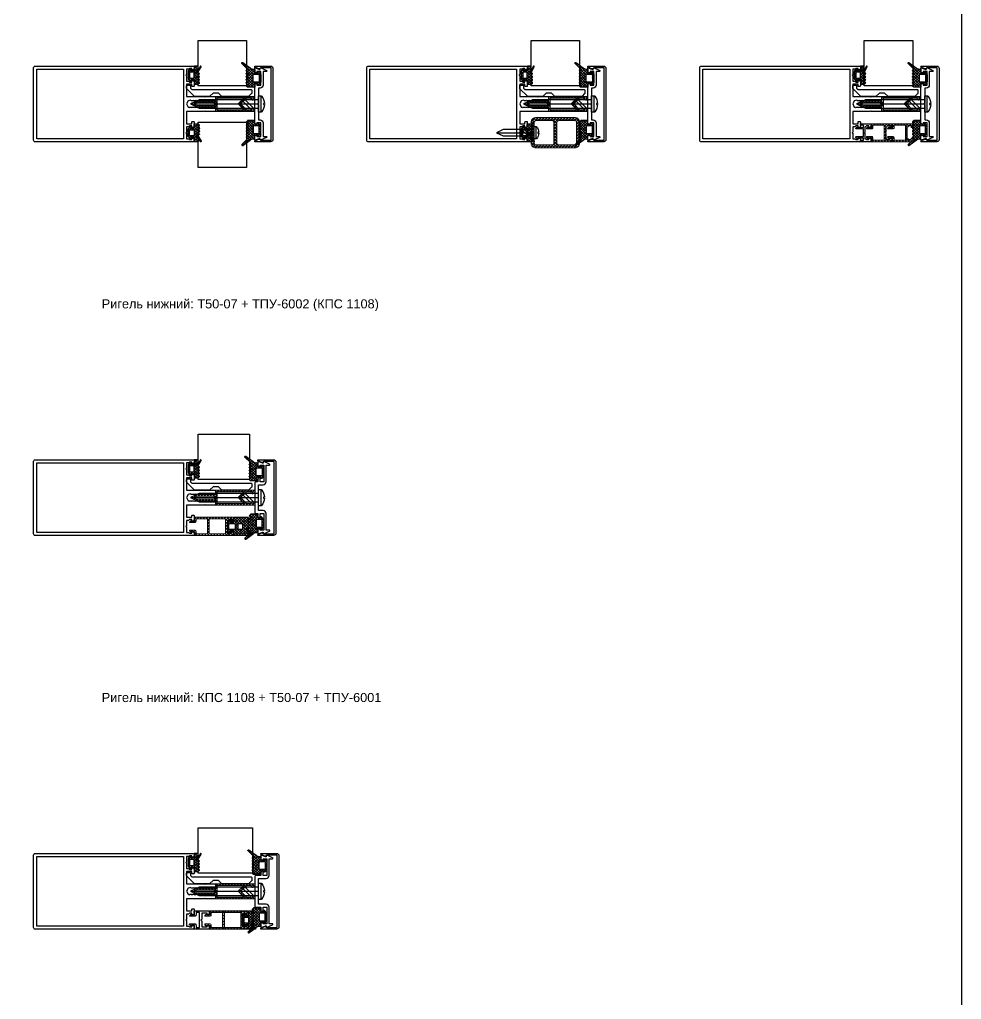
# Model space of a CAD drawing. Header units: millimetres. Extents: x 1744 to 18744, y -2272 to 2782.
# Drawn here: x 13093 to 13715, y -1122 to -475 of the extents above; entities that cross this region are included whole.
import ezdxf

# ---------------------------------------------------------------- set-up
doc = ezdxf.new("R2010")
doc.units = ezdxf.units.MM
doc.layers.add('Steklopaket', color=5, linetype='Continuous')
doc.layers.add('подписи', color=7, linetype='Continuous')
doc.layers.add('Уплотнители', color=1, linetype='Continuous', lineweight=20)
doc.layers.add('Штриховка', color=1, linetype='Continuous', lineweight=5)
doc.styles.get("Standard").update_dxf_attribs({"font": 'arial.ttf'})

# ---------------------------------------------------------------- blocks, each defined once
blk = doc.blocks.new('КП45550')
at = {"color": 217, "true_color": 0x93278f}
blk.add_lwpolyline([(-5, 6.38, -0.198912), (-4.91, 6.59), (-4.5, 7), (-4.91, 7.41, -0.198912), (-5, 7.62), (-5, 19), (-13, 19), (-13, 15.5), (-12, 15.5, -0.414214), (-11.5, 15), (-11.5, 14.5, -0.414214), (-12, 14), (-14.43, 14, -0.116434), (-14.56, 14.03), (-15.33, 14.42, -0.284079), (-15.5, 14.69), (-15.5, 15.2, -0.414214), (-15.2, 15.5), (-14.5, 15.5), (-14.5, 17), (-14.91, 17.41, -0.198912), (-15, 17.62), (-15, 19), (-18.56, 19, -0.284079), (-18.83, 19.17), (-19, 19.5), (-19.17, 19.17, -0.284079), (-19.44, 19), (-23, 19), (-23, 17.62, -0.198912), (-23.09, 17.41), (-23.5, 17), (-23.5, 15.5), (-22.8, 15.5, -0.414214), (-22.5, 15.2), (-22.5, 14.69, -0.284079), (-22.67, 14.42), (-23.44, 14.03, -0.116434), (-23.57, 14), (-24.5, 14, -0.414214), (-25, 14.5), (-25, 119, -0.414214), (-24, 120), (24, 120, -0.414214), (25, 119), (25, 14.5, -0.414214), (24.5, 14), (23.57, 14, -0.116434), (23.44, 14.03), (22.67, 14.42, -0.284079), (22.5, 14.69), (22.5, 15.2, -0.414214), (22.8, 15.5), (23.5, 15.5), (23.5, 17), (23.09, 17.41, -0.198912), (23, 17.62), (23, 19), (19.44, 19, -0.284079), (19.17, 19.17), (19, 19.5), (18.83, 19.17, -0.284079), (18.56, 19), (15, 19), (15, 17.62, -0.198912), (14.91, 17.41), (14.5, 17), (14.5, 15.5), (15.2, 15.5, -0.414214), (15.5, 15.2), (15.5, 14.69, -0.284079), (15.33, 14.42), (14.56, 14.03, -0.116434), (14.43, 14), (12, 14, -0.414214), (11.5, 14.5), (11.5, 15, -0.414214), (12, 15.5), (13, 15.5), (13, 19), (5, 19), (5, 7.62, -0.198912), (4.91, 7.41), (4.5, 7), (4.91, 6.59, -0.198912), (5, 6.38), (5, 0.5, -0.414214), (4.5, 0), (3.12, 0, -0.198912), (2.91, 0.09), (2.09, 0.91, -0.198912), (2, 1.12), (2, 1.46, -0.284079), (2.17, 1.73), (2.5, 1.9), (2.17, 2.07, -0.284079), (2, 2.34), (2, 3.26, -0.284079), (2.17, 3.53), (2.5, 3.7), (2.17, 3.87, -0.284079), (2, 4.14), (2, 5.06, -0.284079), (2.17, 5.33), (2.5, 5.5), (2.17, 5.67, -0.284079), (2, 5.94), (2, 6.86, -0.284079), (2.17, 7.13), (2.5, 7.3), (2.17, 7.47, -0.284079), (2, 7.74), (2, 8.66, -0.284079), (2.17, 8.93), (2.5, 9.1), (2.17, 9.27, -0.284079), (2, 9.54), (2, 10.46, -0.284079), (2.17, 10.73), (2.5, 10.9), (2.17, 11.07, -0.284079), (2, 11.34), (2, 12.26, -0.284079), (2.17, 12.53), (2.5, 12.7), (2.17, 12.87, -0.284079), (2, 13.14), (2, 14.06, -0.284079), (2.17, 14.33), (2.5, 14.5), (2.17, 14.67, -0.284079), (2, 14.94), (2, 15.86, -0.284079), (2.17, 16.13), (2.5, 16.3), (2, 18), (0, 19), (-2, 18), (-2, 17.64, -0.284079), (-2.17, 17.37), (-2.5, 17.2), (-2.17, 17.03, -0.284079), (-2, 16.76), (-2, 15.84, -0.284079), (-2.17, 15.57), (-2.5, 15.4), (-2.17, 15.23, -0.284079), (-2, 14.96), (-2, 14.04, -0.284079), (-2.17, 13.77), (-2.5, 13.6), (-2.17, 13.43, -0.284079), (-2, 13.16), (-2, 12.24, -0.284079), (-2.17, 11.97), (-2.5, 11.8), (-2.17, 11.63, -0.284079), (-2, 11.36), (-2, 10.44, -0.284079), (-2.17, 10.17), (-2.5, 10), (-2.17, 9.83, -0.284079), (-2, 9.56), (-2, 8.64, -0.284079), (-2.17, 8.37), (-2.5, 8.2), (-2.17, 8.03, -0.284079), (-2, 7.76), (-2, 6.84, -0.284079), (-2.17, 6.57), (-2.5, 6.4), (-2.17, 6.23, -0.284079), (-2, 5.96), (-2, 5.04, -0.284079), (-2.17, 4.77), (-2.5, 4.6), (-2.17, 4.43, -0.284079), (-2, 4.16), (-2, 3.24, -0.284079), (-2.17, 2.97), (-2.5, 2.8), (-2.17, 2.63, -0.284079), (-2, 2.36), (-2, 1.12, -0.198912), (-2.09, 0.91), (-2.91, 0.09, -0.198912), (-3.12, 0), (-4.5, 0, -0.414214), (-5, 0.5)], format="xyb", close=True, dxfattribs=at)
blk.add_lwpolyline([(23, 21), (-23, 21), (-23, 118), (23, 118)], close=True, dxfattribs=at)
blk = doc.blocks.new('ТПУ-6001')
at = {"true_color": 0xafd9aa}
h = blk.add_hatch(dxfattribs=at)
h.set_pattern_fill('ANSI37', color=9, scale=10, angle=180, style=0)
h.set_pattern_definition([(225, (-3851.2058, 2316.4733), (0.88388348, -0.88388348), []), (315, (-3851.2058, 2316.4733), (0.88388348, 0.88388348), [])])
edge = h.paths.add_edge_path(flags=16)
edge.add_line((1.75, -1), (-1.75, -1))
edge.add_arc((-1.75, -1.25), 0.25, 90, 180)
edge.add_line((-2, -1.25), (-2, -3.75))
edge.add_arc((-1.75, -3.75), 0.25, 180, 270)
edge.add_line((-1.75, -4), (1.75, -4))
edge.add_arc((1.75, -3.75), 0.25, 270, 360)
edge.add_line((2, -3.75), (2, -1.25))
edge.add_arc((1.75, -1.25), 0.25, 0, 90)
edge = h.paths.add_edge_path()
edge.add_line((2.37, -5.66), (4.04, -6.57))
edge.add_arc((4.16, -6.35), 0.25, 241.51963, 270)
edge.add_line((4.16, -6.6), (5.75, -6.6))
edge.add_arc((5.75, -6.35), 0.25, 270, 360)
edge.add_line((6, -6.35), (6, -4.25))
edge.add_arc((5.75, -4.25), 0.25, 0, 90)
edge.add_line((5.75, -4), (3.25, -4))
edge.add_arc((3.25, -3.75), 0.25, 180, 270, ccw=False)
edge.add_line((3, -3.75), (3, -2.25))
edge.add_arc((3.25, -2.25), 0.25, 90, 180, ccw=False)
edge.add_line((3.25, -2), (3.9, -2))
edge.add_arc((3.9, -1.75), 0.25, 270, 405.06464)
edge.add_line((4.08, -1.57), (2.57, -0.07))
edge.add_arc((2.4, -0.25), 0.25, 45.06464, 90)
edge.add_line((2.4, 0), (-2.4, 0))
edge.add_arc((-2.4, -0.25), 0.25, 90, 134.93536)
edge.add_line((-2.57, -0.07), (-4.08, -1.57))
edge.add_arc((-3.9, -1.75), 0.25, 134.93536, 270)
edge.add_line((-3.9, -2), (-3.25, -2))
edge.add_arc((-3.25, -2.25), 0.25, 0, 90, ccw=False)
edge.add_line((-3, -2.25), (-3, -3.75))
edge.add_arc((-3.25, -3.75), 0.25, -90, 0, ccw=False)
edge.add_line((-3.25, -4), (-5.75, -4))
edge.add_arc((-5.75, -4.25), 0.25, 90, 180)
edge.add_line((-6, -4.25), (-6, -6.5))
edge.add_arc((-5.75, -6.5), 0.25, 180, 225)
edge.add_line((-5.93, -6.67), (-5.18, -7.42))
edge.add_arc((-5, -7.25), 0.25, 225, 315)
edge.add_line((-4.82, -7.42), (-4.18, -6.78))
edge.add_arc((-4, -6.95), 0.25, 45, 135, ccw=False)
edge.add_line((-3.82, -6.78), (-3.18, -7.42))
edge.add_arc((-3, -7.25), 0.25, 225, 315)
edge.add_line((-2.82, -7.42), (-2.18, -6.78))
edge.add_arc((-2, -6.95), 0.25, 45, 135, ccw=False)
edge.add_line((-1.82, -6.78), (-1.18, -7.42))
edge.add_arc((-1, -7.25), 0.25, 225, 315)
edge.add_line((-0.82, -7.42), (-0.18, -6.78))
edge.add_arc((0, -6.95), 0.25, 45, 135, ccw=False)
edge.add_line((0.18, -6.78), (0.82, -7.42))
edge.add_arc((1, -7.25), 0.25, 225, 315)
edge.add_line((1.18, -7.42), (1.87, -6.73))
edge.add_arc((2.04, -6.91), 0.25, 61.51963, 135, ccw=False)
edge.add_line((2.16, -6.69), (5.63, -8.57))
edge.add_arc((5.75, -8.35), 0.25, 241.51963, 421.51963)
edge.add_line((5.87, -8.13), (2.13, -6.1))
edge.add_arc((2.25, -5.88), 0.25, 61.51963, 241.51963, ccw=False)
at = {"color": 9, "true_color": 0xafd9aa}
for points in [[(2.37, -5.66), (4.04, -6.57, 0.124913), (4.16, -6.6), (5.75, -6.6, 0.414214), (6, -6.35), (6, -4.25, 0.414214), (5.75, -4), (3.25, -4, -0.414214), (3, -3.75), (3, -2.25, -0.414214), (3.25, -2), (3.9, -2, 0.668587), (4.08, -1.57), (2.57, -0.07, 0.198619), (2.4, 0), (-2.4, 0, 0.198619), (-2.57, -0.07), (-4.08, -1.57, 0.668587), (-3.9, -2), (-3.25, -2, -0.414214), (-3, -2.25), (-3, -3.75, -0.414214), (-3.25, -4), (-5.75, -4, 0.414214), (-6, -4.25), (-6, -6.5, 0.198912), (-5.93, -6.67), (-5.18, -7.42, 0.414214), (-4.82, -7.42), (-4.18, -6.78, -0.414214), (-3.82, -6.78), (-3.18, -7.42, 0.414214), (-2.82, -7.42), (-2.18, -6.78, -0.414214), (-1.82, -6.78), (-1.18, -7.42, 0.414214), (-0.82, -7.42), (-0.18, -6.78, -0.414214), (0.18, -6.78), (0.82, -7.42, 0.414214), (1.18, -7.42), (1.87, -6.73, -0.332076), (2.16, -6.69), (5.63, -8.57, 1), (5.87, -8.13), (2.13, -6.1, -1)], [(1.75, -1), (-1.75, -1, 0.414214), (-2, -1.25), (-2, -3.75, 0.414214), (-1.75, -4), (1.75, -4, 0.414214), (2, -3.75), (2, -1.25, 0.414214)]]:
    blk.add_lwpolyline(points, format="xyb", close=True, dxfattribs=at)
blk = doc.blocks.new('КП45313-2')
blk.add_lwpolyline([(-12.43, -2.6, -0.116434), (-12.56, -2.57), (-13.33, -2.18, -0.284079), (-13.5, -1.92), (-13.5, -1.4, -0.414214), (-13.2, -1.1), (-12.5, -1.1), (-12.5, 1.4), (-21.5, 1.4), (-21.5, -1.1), (-20.8, -1.1, -0.414214), (-20.5, -1.4), (-20.5, -1.92, -0.284079), (-20.67, -2.18), (-21.44, -2.57, -0.116434), (-21.57, -2.6), (-23.7, -2.6, -0.548619), (-23.97, -2.17), (-22.73, 0.5, 0.414214), (-22.87, 0.89), (-23.63, 1.25, -0.414214), (-23.77, 1.64), (-22.1, 5.23, -0.291473), (-21.83, 5.4), (-21.8, 5.4, -0.414214), (-21.5, 5.1), (-21.5, 2.9), (-12.5, 2.9, -0.414214), (-10.5, 0.9), (-10.5, -0.1), (-0.44, -0.1, -0.284079), (-0.17, -0.27), (0, -0.6), (0.17, -0.27, -0.284079), (0.44, -0.1), (10.5, -0.1), (10.5, 0.9, -0.414214), (12.5, 2.9), (21.5, 2.9), (21.5, 5.1, -0.414214), (21.8, 5.4), (21.83, 5.4, -0.291473), (22.1, 5.23), (23.77, 1.64, -0.414214), (23.63, 1.25), (22.87, 0.89, 0.414214), (22.73, 0.5), (23.97, -2.17, -0.548619), (23.7, -2.6), (21.57, -2.6, -0.116434), (21.44, -2.57), (20.67, -2.18, -0.284079), (20.5, -1.92), (20.5, -1.4, -0.414214), (20.8, -1.1), (21.5, -1.1), (21.5, 1.4), (12.5, 1.4), (12.5, -1.1), (13.2, -1.1, -0.414214), (13.5, -1.4), (13.5, -1.92, -0.284079), (13.33, -2.18), (12.56, -2.57, -0.116434), (12.43, -2.6)], format="xyb", close=True)
blk = doc.blocks.new('ТПУ-007ММ')
at = {"true_color": 0xafd9aa}
h = blk.add_hatch(dxfattribs=at)
h.set_pattern_fill('ANSI37', color=9, scale=10, angle=180, style=0)
h.set_pattern_definition([(225, (-3851.0623, 2334.4012), (0.88388348, -0.88388348), []), (315, (-3851.0623, 2334.4012), (0.88388348, 0.88388348), [])])
edge = h.paths.add_edge_path(flags=16)
edge.add_line((2.1, -1), (-2.1, -1))
edge.add_arc((-2.1, -1.5), 0.5, 90, 180)
edge.add_line((-2.6, -1.5), (-2.6, -4.5))
edge.add_arc((-2.1, -4.5), 0.5, 180, 270)
edge.add_line((-2.1, -5), (2.1, -5))
edge.add_arc((2.1, -4.5), 0.5, 270, 360)
edge.add_line((2.6, -4.5), (2.6, -1.5))
edge.add_arc((2.1, -1.5), 0.5, 0, 90)
edge = h.paths.add_edge_path()
edge.add_arc((-3.85, -2.25), 0.25, 0, 90, ccw=False)
edge.add_line((-3.6, -2.25), (-3.6, -3.75))
edge.add_arc((-3.85, -3.75), 0.25, -90, 0, ccw=False)
edge.add_line((-3.85, -4), (-5.75, -4))
edge.add_arc((-5.75, -4.25), 0.25, 90, 180)
edge.add_line((-6, -4.25), (-6, -8.62))
edge.add_arc((-5.8, -8.62), 0.2, 180, 225)
edge.add_line((-5.94, -8.76), (-5.18, -9.53))
edge.add_arc((-5, -9.35), 0.25, 225, 315)
edge.add_line((-4.82, -9.53), (-4.18, -8.88))
edge.add_arc((-4, -9.06), 0.25, 45, 135, ccw=False)
edge.add_line((-3.82, -8.88), (-3.18, -9.53))
edge.add_arc((-3, -9.35), 0.25, 225, 315)
edge.add_line((-2.82, -9.53), (-2.18, -8.88))
edge.add_arc((-2, -9.06), 0.25, 45, 135, ccw=False)
edge.add_line((-1.82, -8.88), (-1.18, -9.53))
edge.add_arc((-1, -9.35), 0.25, 225, 315)
edge.add_line((-0.82, -9.53), (-0.18, -8.88))
edge.add_arc((0, -9.06), 0.25, 45, 135, ccw=False)
edge.add_line((0.18, -8.88), (0.82, -9.53))
edge.add_arc((1, -9.35), 0.25, 225, 315)
edge.add_line((1.18, -9.53), (1.82, -8.88))
edge.add_arc((2, -9.06), 0.25, 45, 135, ccw=False)
edge.add_line((2.18, -8.88), (2.82, -9.53))
edge.add_arc((3, -9.35), 0.25, 225, 315)
edge.add_line((3.18, -9.53), (3.82, -8.88))
edge.add_arc((4, -9.06), 0.25, 45, 135, ccw=False)
edge.add_line((4.18, -8.88), (4.82, -9.53))
edge.add_arc((5, -9.35), 0.25, 225, 315)
edge.add_line((5.18, -9.53), (5.82, -8.88))
edge.add_arc((6, -9.06), 0.25, 45, 135, ccw=False)
edge.add_line((6.18, -8.88), (9.82, -12.42))
edge.add_arc((10, -12.25), 0.25, 225, 315)
edge.add_line((10.18, -12.42), (10.39, -12.21))
edge.add_arc((10.21, -12.04), 0.25, 315, 380.22486)
edge.add_line((10.44, -11.95), (6.8, -7.06))
edge.add_arc((10, -4.67), 4, 180, 216.76049, ccw=False)
edge.add_line((6, -4.67), (6, -4.3))
edge.add_arc((5.7, -4.3), 0.3, 360, 450)
edge.add_line((5.7, -4), (3.85, -4))
edge.add_arc((3.85, -3.75), 0.25, 180, 270, ccw=False)
edge.add_line((3.6, -3.75), (3.6, -2.25))
edge.add_arc((3.85, -2.25), 0.25, 90, 180, ccw=False)
edge.add_line((3.85, -2), (4.1, -2))
edge.add_arc((4.1, -1.75), 0.25, 270, 405.06464)
edge.add_line((4.28, -1.57), (2.57, -0.07))
edge.add_arc((2.4, -0.25), 0.25, 45.06464, 90)
edge.add_line((2.4, 0), (-2.4, 0))
edge.add_arc((-2.4, -0.25), 0.25, 90, 134.93536)
edge.add_line((-2.57, -0.07), (-4.28, -1.57))
edge.add_arc((-4.1, -1.75), 0.25, 134.93536, 270)
edge.add_line((-4.1, -2), (-3.85, -2))
at = {"color": 9, "true_color": 0xafd9aa}
for points in [[(-3.85, -2, -0.414214), (-3.6, -2.25), (-3.6, -3.75, -0.414214), (-3.85, -4), (-5.75, -4, 0.414214), (-6, -4.25), (-6, -8.62, 0.198912), (-5.94, -8.76), (-5.18, -9.53, 0.414214), (-4.82, -9.53), (-4.18, -8.88, -0.414214), (-3.82, -8.88), (-3.18, -9.53, 0.414214), (-2.82, -9.53), (-2.18, -8.88, -0.414214), (-1.82, -8.88), (-1.18, -9.53, 0.414214), (-0.82, -9.53), (-0.18, -8.88, -0.414214), (0.18, -8.88), (0.82, -9.53, 0.414214), (1.18, -9.53), (1.82, -8.88, -0.414214), (2.18, -8.88), (2.82, -9.53, 0.414214), (3.18, -9.53), (3.82, -8.88, -0.414214), (4.18, -8.88), (4.82, -9.53, 0.414214), (5.18, -9.53), (5.82, -8.88, -0.414214), (6.18, -8.88), (9.82, -12.42, 0.414214), (10.18, -12.42), (10.39, -12.21, 0.292538), (10.44, -11.95), (6.8, -7.06, -0.161788), (6, -4.67), (6, -4.3, 0.414214), (5.7, -4), (3.85, -4, -0.414214), (3.6, -3.75), (3.6, -2.25, -0.414214), (3.85, -2), (4.1, -2, 0.668587), (4.28, -1.57), (2.57, -0.07, 0.198619), (2.4, 0), (-2.4, 0, 0.198619), (-2.57, -0.07), (-4.28, -1.57, 0.668587), (-4.1, -2)], [(2.1, -1), (-2.1, -1, 0.414214), (-2.6, -1.5), (-2.6, -4.5, 0.414214), (-2.1, -5), (2.1, -5, 0.414214), (2.6, -4.5), (2.6, -1.5, 0.414214)]]:
    blk.add_lwpolyline(points, format="xyb", close=True, dxfattribs=at)
blk = doc.blocks.new('КП45309')
at = {"color": 0}
blk.add_lwpolyline([(-23.5, 2.52), (23.5, 2.52, -0.414214), (25, 1.02), (25, -9.08, -0.802585), (24.24, -9.24), (23.17, -6.95, -0.401559), (23.48, -6.03, 0.279739), (23.8, -5.5), (23.8, 1.32), (-23.8, 1.32), (-23.8, -5.5, 0.279739), (-23.48, -6.03, -0.401559), (-23.17, -6.95), (-24.24, -9.24, -0.802585), (-25, -9.08), (-25, 1.02, -0.414214)], format="xyb", close=True, dxfattribs=at)
blk = doc.blocks.new('ВС 5.5х45 А2 DIN7981')
for p, q in [((0, 38), (0, -7)), ((-5.4, -8.69), (5.4, -8.69))]:
    blk.add_line(p, q)
for points in [[(2.75, -7), (2.75, 32.1), (0, 38), (-2.75, 32.1), (-2.75, -7)], [(-2.75, -3.67), (2.75, 1.83), (2.75, 4.12), (-2.75, -1.38)]]:
    blk.add_lwpolyline(points, close=True)
blk.add_lwpolyline([(-0.39, -10.94, -0.161849), (-5.22, -9.08, -0.223888), (-5.4, -8.69), (-5.4, -7), (5.4, -7), (5.4, -8.69, -0.223888), (5.22, -9.08, -0.161849), (0.39, -10.94), (0.39, -10.24), (-0.39, -10.24)], format="xyb", close=True)
blk = doc.blocks.new('Т50-02')
at = {"layer": 'Штриховка', "lineweight": 5}
h = blk.add_hatch(dxfattribs=at)
h.set_pattern_fill('ANSI37', color=256, scale=11.2, angle=90, style=0)
h.set_pattern_definition([(135, (-7168.1142, 4009.3535), (-0.9899495, -0.9899495), []), (225, (-7168.1142, 4009.3535), (0.9899495, -0.9899495), [])])
h.paths.add_polyline_path([(-13.2, -0.7), (-12.5, 0), (-13.2, 0.7), (-13.2, 3.8), (-30.8, 3.8), (-27, 0), (-30.8, -3.8), (-13.2, -3.8)], flags=16)
edge = h.paths.add_edge_path()
edge.add_line((-12, -4.7), (-12, -2.25))
edge.add_arc((-11.75, -2.25), 0.25, 90, 180, ccw=False)
edge.add_line((-11.75, -2), (-5.2, -2))
edge.add_arc((-5, -1.85), 0.25, 216.8699, 323.1301)
edge.add_line((-4.8, -2), (0, -2))
edge.add_arc((0, 0), 2, 270, 450)
edge.add_line((0, 2), (-4.8, 2))
edge.add_arc((-5, 1.85), 0.25, 36.8699, 143.1301)
edge.add_line((-5.2, 2), (-11.75, 2))
edge.add_arc((-11.75, 2.25), 0.25, 180, 270, ccw=False)
edge.add_line((-12, 2.25), (-12, 4.7))
edge.add_arc((-12.3, 4.7), 0.3, 0, 90)
edge.add_line((-12.3, 5), (-37.7, 5))
edge.add_arc((-37.7, 4.7), 0.3, 90, 180)
edge.add_line((-38, 4.7), (-38, 3.75))
edge.add_arc((-36.75, 3.75), 1.25, 180, 350.7182)
edge.add_arc((-35.22, 3.5), 0.3, 90, 170.7182, ccw=False)
edge.add_line((-35.22, 3.8), (-32.5, 3.8))
edge.add_line((-32.5, 3.8), (-28.7, 0))
edge.add_line((-28.7, 0), (-32.5, -3.8))
edge.add_line((-32.5, -3.8), (-35.22, -3.8))
edge.add_arc((-35.22, -3.5), 0.3, 189.2818, 270, ccw=False)
edge.add_arc((-36.75, -3.75), 1.25, 9.2818, 180)
edge.add_line((-38, -3.75), (-38, -4.7))
edge.add_arc((-37.7, -4.7), 0.3, 180, 270)
edge.add_line((-37.7, -5), (-12.3, -5))
edge.add_arc((-12.3, -4.7), 0.3, 270, 360)
edge = h.paths.add_edge_path(flags=16)
edge.add_line((-11, 0), (-12, -1))
edge.add_line((-12, -1), (0, -1))
edge.add_arc((0, 0), 1, 270, 450)
edge.add_line((0, 1), (-12, 1))
edge.add_line((-12, 1), (-11, 0))
at = {"layer": 'Уплотнители'}
for points in [[(-12, -4.7), (-12, -2.25, -0.414214), (-11.75, -2), (-5.2, -2, 0.5), (-4.8, -2), (0, -2, 1), (0, 2), (-4.8, 2, 0.5), (-5.2, 2), (-11.75, 2, -0.414214), (-12, 2.25), (-12, 4.7, 0.414214), (-12.3, 5), (-37.7, 5, 0.414214), (-38, 4.7), (-38, 3.75, 0.922113), (-35.52, 3.55, -0.367523), (-35.22, 3.8), (-32.5, 3.8), (-28.7, 0), (-32.5, -3.8), (-35.22, -3.8, -0.367523), (-35.52, -3.55, 0.922113), (-38, -3.75), (-38, -4.7, 0.414214), (-37.7, -5), (-12.3, -5, 0.414214)], [(-11, 0), (-12, -1), (0, -1, 1), (0, 1), (-12, 1), (-11, 0)]]:
    blk.add_lwpolyline(points, format="xyb", close=True, dxfattribs=at)
blk.add_lwpolyline([(-13.2, -0.7), (-12.5, 0), (-13.2, 0.7), (-13.2, 3.8), (-30.8, 3.8), (-27, 0), (-30.8, -3.8), (-13.2, -3.8)], close=True, dxfattribs=at)
blk = doc.blocks.new('КП45391')
blk.add_lwpolyline([(-13.83, -7.5), (-4.13, -7.5, 0.198912), (-3.78, -7.35), (1.1, -2.47, 0.198912), (1.25, -2.12), (1.25, -0.5, 0.414214), (0.75, 0), (-0.75, 0, 0.414214), (-1.25, -0.5), (-1.25, -2), (-2.25, -3), (-41.25, -3, 0.414214), (-41.75, -3.5), (-41.75, -5.29, 0.198912), (-41.6, -5.65), (-39.9, -7.35, 0.198912), (-39.54, -7.5), (-22.16, -7.5, 0.198912), (-21.81, -7.35), (-19.75, -5.29), (-16.25, -5.29), (-14.19, -7.35, 0.198912)], format="xyb", close=True)
blk = doc.blocks.new('speyser32')
for points in [[(20, 29), (20, 3, -0.414214), (17, 0), (3, 0, -0.414214), (0, 3), (0, 29, -0.414214), (3, 32), (17, 32, -0.414214)], [(17, 30), (3, 30, 0.414214), (2, 29), (2, 18, 0.414214), (3, 17), (17, 17, 0.414214), (18, 18), (18, 29, 0.414214)], [(18, 14), (18, 3, -0.414214), (17, 2), (3, 2, -0.414214), (2, 3), (2, 14, -0.414214), (3, 15), (17, 15, -0.414214)]]:
    blk.add_lwpolyline(points, format="xyb", close=True)
blk = doc.blocks.new('Спейсер 32')
at = {"layer": 'Штриховка', "lineweight": 5}
h = blk.add_hatch(dxfattribs=at)
h.set_pattern_fill('ANSI37', color=256, scale=11.2, angle=90, style=0)
h.set_pattern_definition([(135, (-7577.3057, 3664.8835), (-0.9899495, -0.9899495), []), (225, (-7577.3057, 3664.8835), (0.9899495, -0.9899495), [])])
edge = h.paths.add_edge_path()
edge.add_line((3, 10), (29, 10))
edge.add_arc((29, 7), 3, 0, 90, ccw=False)
edge.add_line((32, 7), (32, -7))
edge.add_arc((29, -7), 3, -90, 0, ccw=False)
edge.add_line((29, -10), (3, -10))
edge.add_arc((3, -7), 3, 180, 270, ccw=False)
edge.add_line((0, -7), (0, 7))
edge.add_arc((3, 7), 3, 90, 180, ccw=False)
edge = h.paths.add_edge_path(flags=16)
edge.add_line((2, 7), (2, -7))
edge.add_arc((3, -7), 1, 180, 270)
edge.add_line((3, -8), (14, -8))
edge.add_arc((14, -7), 1, 270, 360)
edge.add_line((15, -7), (15, 7))
edge.add_arc((14, 7), 1, 360, 450)
edge.add_line((14, 8), (3, 8))
edge.add_arc((3, 7), 1, 90, 180)
edge = h.paths.add_edge_path(flags=16)
edge.add_line((18, 8), (29, 8))
edge.add_arc((29, 7), 1, 0, 90, ccw=False)
edge.add_line((30, 7), (30, -7))
edge.add_arc((29, -7), 1, -90, 0, ccw=False)
edge.add_line((29, -8), (18, -8))
edge.add_arc((18, -7), 1, 180, 270, ccw=False)
edge.add_line((17, -7), (17, 7))
edge.add_arc((18, 7), 1, 90, 180, ccw=False)
at = {"layer": 'Уплотнители', "rotation": 90}
blk.add_blockref('speyser32', (32, -10), dxfattribs=at)
blk = doc.blocks.new('КПС 758')
blk.add_lwpolyline([(-23.77, 2.33, 0.414214), (-23.63, 1.93), (-22.87, 1.58, -0.414214), (-22.73, 1.18), (-23.97, -1.49, 0.548619), (-23.7, -1.92), (-21.57, -1.92, 0.116434), (-21.44, -1.89), (-20.67, -1.5, 0.284079), (-20.5, -1.23), (-20.5, -0.72, 0.414214), (-20.8, -0.42), (-21.5, -0.42), (-21.5, 2.08), (-10.5, 2.08), (-10.5, -0.42), (-13.2, -0.42, 0.414214), (-13.5, -0.72), (-13.5, -1.23, 0.284079), (-13.33, -1.5), (-12.56, -1.89, 0.116434), (-12.43, -1.92), (-10.5, -1.92), (-10.5, -2.92, 0.414214), (-9.5, -3.92), (9.5, -3.92, 0.414214), (10.5, -2.92), (10.5, -1.92), (12.43, -1.92, 0.116434), (12.56, -1.89), (13.33, -1.5, 0.284079), (13.5, -1.23), (13.5, -0.72, 0.414214), (13.2, -0.42), (10.5, -0.42), (10.5, 2.08), (21.5, 2.08), (21.5, -0.42), (20.8, -0.42, 0.414214), (20.5, -0.72), (20.5, -1.23, 0.284079), (20.67, -1.5), (21.44, -1.89, 0.116434), (21.57, -1.92), (23.7, -1.92, 0.548619), (23.97, -1.49), (22.73, 1.18, -0.414214), (22.87, 1.58), (23.63, 1.93, 0.414214), (23.77, 2.33), (22.1, 5.91, 0.291473), (21.83, 6.08), (21.8, 6.08, 0.414214), (21.5, 5.78), (21.5, 3.58), (10.5, 3.58, 0.414214), (8.5, 1.58), (8.5, -1.42), (0.62, -1.42, 0.198912), (0.41, -1.51), (0, -1.92), (-0.41, -1.51, 0.198912), (-0.62, -1.42), (-8.5, -1.42), (-8.5, 1.58, 0.414214), (-10.5, 3.58), (-21.5, 3.58), (-21.5, 5.78, 0.414214), (-21.8, 6.08), (-21.83, 6.08, 0.291473), (-22.1, 5.91)], format="xyb", close=True)
blk = doc.blocks.new('Т50-07')
at = {"layer": 'Штриховка', "lineweight": 5}
h = blk.add_hatch(dxfattribs=at)
h.set_pattern_fill('ANSI37', color=256, scale=11.2, angle=90, style=0)
h.set_pattern_definition([(135, (-11406.9071, 3792.9893), (-0.9899495, -0.9899495), []), (225, (-11406.9071, 3792.9893), (0.9899495, -0.9899495), [])])
h.paths.add_polyline_path([(1.2, 5), (1.2, -5), (12, -5), (12, 5)], flags=16)
edge = h.paths.add_edge_path()
edge.add_line((0, 5), (-7.5, 5))
edge.add_line((-7.5, 5), (-7.5, 3.5))
edge.add_arc((-8.5, 3.5), 1, -90, 0, ccw=False)
edge.add_line((-8.5, 2.5), (-11.48, 2.5))
edge.add_arc((-11.48, 2.82), 0.317, 135, 270, ccw=False)
edge.add_line((-11.71, 3.04), (-11.04, 3.71))
edge.add_arc((-10.82, 3.5), 0.3, 45, 135, ccw=False)
edge.add_line((-10.61, 3.71), (-10.4, 3.5))
edge.add_line((-10.4, 3.5), (-8.5, 3.5))
edge.add_line((-8.5, 3.5), (-8.5, 4.8))
edge.add_arc((-8.5, 5.1), 0.3, 180, 270, ccw=False)
edge.add_line((-8.8, 5.1), (-8.8, 5.7))
edge.add_arc((-8.5, 5.7), 0.3, 90, 180, ccw=False)
edge.add_line((-8.5, 6), (16.7, 6))
edge.add_arc((16.7, 5.5), 0.5, 0, 90, ccw=False)
edge.add_line((17.2, 5.5), (17.2, 4.57))
edge.add_arc((16.9, 4.57), 0.3, -26.56505, 0, ccw=False)
edge.add_line((17.17, 4.44), (16.78, 3.67))
edge.add_arc((16.51, 3.8), 0.3, 270, 333.43495, ccw=False)
edge.add_line((16.51, 3.5), (16, 3.5))
edge.add_arc((16, 3.8), 0.3, 180, 270, ccw=False)
edge.add_line((15.7, 3.8), (15.7, 4.5))
edge.add_line((15.7, 4.5), (14.2, 4.5))
edge.add_line((14.2, 4.5), (13.79, 4.09))
edge.add_arc((13.58, 4.3), 0.3, 270, 315, ccw=False)
edge.add_line((13.58, 4), (13.2, 4))
edge.add_line((13.2, 4), (13.2, 0.62))
edge.add_arc((12.9, 0.62), 0.3, -45, 0, ccw=False)
edge.add_line((13.11, 0.41), (12.7, 0))
edge.add_line((12.7, 0), (13.11, -0.41))
edge.add_arc((12.9, -0.62), 0.3, 0, 45, ccw=False)
edge.add_line((13.2, -0.62), (13.2, -4))
edge.add_line((13.2, -4), (13.58, -4))
edge.add_arc((13.58, -4.3), 0.3, 45, 90, ccw=False)
edge.add_line((13.79, -4.09), (14.2, -4.5))
edge.add_line((14.2, -4.5), (15.7, -4.5))
edge.add_line((15.7, -4.5), (15.7, -3.8))
edge.add_arc((16, -3.8), 0.3, 90, 180, ccw=False)
edge.add_line((16, -3.5), (16.51, -3.5))
edge.add_arc((16.51, -3.8), 0.3, 26.56505, 90, ccw=False)
edge.add_line((16.78, -3.67), (17.17, -4.44))
edge.add_arc((16.9, -4.57), 0.3, 0, 26.56505, ccw=False)
edge.add_line((17.2, -4.57), (17.2, -5.5))
edge.add_arc((16.7, -5.5), 0.5, -90, 0, ccw=False)
edge.add_line((16.7, -6), (-8.5, -6))
edge.add_arc((-8.5, -5.7), 0.3, 180, 270, ccw=False)
edge.add_line((-8.8, -5.7), (-8.8, -5.1))
edge.add_arc((-8.5, -5.1), 0.3, 90, 180, ccw=False)
edge.add_line((-8.5, -4.8), (-8.5, -3.5))
edge.add_line((-8.5, -3.5), (-10.4, -3.5))
edge.add_line((-10.4, -3.5), (-10.61, -3.71))
edge.add_arc((-10.82, -3.5), 0.3, 225, 315, ccw=False)
edge.add_line((-11.04, -3.71), (-11.71, -3.04))
edge.add_arc((-11.48, -2.82), 0.317, 90, 225, ccw=False)
edge.add_line((-11.48, -2.5), (-8.5, -2.5))
edge.add_arc((-8.5, -3.5), 1, 0, 90, ccw=False)
edge.add_line((-7.5, -3.5), (-7.5, -5))
edge.add_line((-7.5, -5), (0, -5))
edge.add_line((0, -5), (0, 5))
at = {"layer": 'Уплотнители'}
blk.add_lwpolyline([(0, 5), (-7.5, 5), (-7.5, 3.5, -0.414214), (-8.5, 2.5), (-11.48, 2.5, -0.668179), (-11.71, 3.04), (-11.04, 3.71, -0.414214), (-10.61, 3.71), (-10.4, 3.5), (-8.5, 3.5), (-8.5, 4.8, -0.414214), (-8.8, 5.1), (-8.8, 5.7, -0.414214), (-8.5, 6), (16.7, 6, -0.414214), (17.2, 5.5), (17.2, 4.57, -0.116434), (17.17, 4.44), (16.78, 3.67, -0.284079), (16.51, 3.5), (16, 3.5, -0.414214), (15.7, 3.8), (15.7, 4.5), (14.2, 4.5), (13.79, 4.09, -0.198912), (13.58, 4), (13.2, 4), (13.2, 0.62, -0.198912), (13.11, 0.41), (12.7, 0), (13.11, -0.41, -0.198912), (13.2, -0.62), (13.2, -4), (13.58, -4, -0.198912), (13.79, -4.09), (14.2, -4.5), (15.7, -4.5), (15.7, -3.8, -0.414214), (16, -3.5), (16.51, -3.5, -0.284079), (16.78, -3.67), (17.17, -4.44, -0.116434), (17.2, -4.57), (17.2, -5.5, -0.414214), (16.7, -6), (-8.5, -6, -0.414214), (-8.8, -5.7), (-8.8, -5.1, -0.414214), (-8.5, -4.8), (-8.5, -3.5), (-10.4, -3.5), (-10.61, -3.71, -0.414214), (-11.04, -3.71), (-11.71, -3.04, -0.668179), (-11.48, -2.5), (-8.5, -2.5, -0.414214), (-7.5, -3.5), (-7.5, -5), (0, -5)], format="xyb", close=True, dxfattribs=at)
blk.add_lwpolyline([(1.2, 5), (1.2, -5), (12, -5), (12, 5)], close=True, dxfattribs=at)
blk = doc.blocks.new('ТПУ-6002')
at = {"true_color": 0xafd9aa}
h = blk.add_hatch(dxfattribs=at)
h.set_pattern_fill('ANSI37', color=9, scale=10, angle=180, style=0)
h.set_pattern_definition([(225, (359.6389, 110.4286), (0.8838835, -0.8838835), []), (315, (359.6389, 110.4286), (0.8838835, 0.8838835), [])])
edge = h.paths.add_edge_path(flags=16)
edge.add_line((1.75, -1), (-1.75, -1))
edge.add_arc((-1.75, -1.25), 0.25, 90, 180)
edge.add_line((-2, -1.25), (-2, -4.75))
edge.add_arc((-1.75, -4.75), 0.25, 180, 270)
edge.add_line((-1.75, -5), (1.75, -5))
edge.add_arc((1.75, -4.75), 0.25, 270, 360)
edge.add_line((2, -4.75), (2, -1.25))
edge.add_arc((1.75, -1.25), 0.25, 0, 90)
edge = h.paths.add_edge_path()
edge.add_line((2.37, -12.66), (4.04, -13.57))
edge.add_arc((4.16, -13.35), 0.25, 241.51963, 270)
edge.add_line((4.16, -13.6), (5.75, -13.6))
edge.add_arc((5.75, -13.35), 0.25, 270, 360)
edge.add_line((6, -13.35), (6, -4.25))
edge.add_arc((5.75, -4.25), 0.25, 0, 90)
edge.add_line((5.75, -4), (3.25, -4))
edge.add_arc((3.25, -3.75), 0.25, 180, 270, ccw=False)
edge.add_line((3, -3.75), (3, -2.25))
edge.add_arc((3.25, -2.25), 0.25, 90, 180, ccw=False)
edge.add_line((3.25, -2), (3.9, -2))
edge.add_arc((3.9, -1.75), 0.25, 270, 405.06464)
edge.add_line((4.08, -1.57), (2.57, -0.07))
edge.add_arc((2.4, -0.25), 0.25, 45.06464, 90)
edge.add_line((2.4, 0), (-2.4, 0))
edge.add_arc((-2.4, -0.25), 0.25, 90, 134.93536)
edge.add_line((-2.57, -0.07), (-4.08, -1.57))
edge.add_arc((-3.9, -1.75), 0.25, 134.93536, 270)
edge.add_line((-3.9, -2), (-3.25, -2))
edge.add_arc((-3.25, -2.25), 0.25, 0, 90, ccw=False)
edge.add_line((-3, -2.25), (-3, -3.75))
edge.add_arc((-3.25, -3.75), 0.25, -90, 0, ccw=False)
edge.add_line((-3.25, -4), (-5.75, -4))
edge.add_arc((-5.75, -4.25), 0.25, 90, 180)
edge.add_line((-6, -4.25), (-6, -13.5))
edge.add_arc((-5.75, -13.5), 0.25, 180, 225)
edge.add_line((-5.93, -13.67), (-5.18, -14.42))
edge.add_arc((-5, -14.25), 0.25, 225, 315)
edge.add_line((-4.82, -14.42), (-4.18, -13.78))
edge.add_arc((-4, -13.95), 0.25, 45, 135, ccw=False)
edge.add_line((-3.82, -13.78), (-3.18, -14.42))
edge.add_arc((-3, -14.25), 0.25, 225, 315)
edge.add_line((-2.82, -14.42), (-2.18, -13.78))
edge.add_arc((-2, -13.95), 0.25, 45, 135, ccw=False)
edge.add_line((-1.82, -13.78), (-1.18, -14.42))
edge.add_arc((-1, -14.25), 0.25, 225, 315)
edge.add_line((-0.82, -14.42), (-0.18, -13.78))
edge.add_arc((0, -13.95), 0.25, 45, 135, ccw=False)
edge.add_line((0.18, -13.78), (0.82, -14.42))
edge.add_arc((1, -14.25), 0.25, 225, 315)
edge.add_line((1.18, -14.42), (1.87, -13.73))
edge.add_arc((2.04, -13.91), 0.25, 61.51963, 135, ccw=False)
edge.add_line((2.16, -13.69), (5.63, -15.57))
edge.add_arc((5.75, -15.35), 0.25, 241.51963, 421.51963)
edge.add_line((5.87, -15.13), (2.13, -13.1))
edge.add_arc((2.25, -12.88), 0.25, 61.51963, 241.51963, ccw=False)
edge = h.paths.add_edge_path(flags=16)
edge.add_line((1.75, -7), (-1.75, -7))
edge.add_arc((-1.75, -7.25), 0.25, 90, 180)
edge.add_line((-2, -7.25), (-2, -9.75))
edge.add_arc((-1.75, -9.75), 0.25, 180, 270)
edge.add_line((-1.75, -10), (1.75, -10))
edge.add_arc((1.75, -9.75), 0.25, 270, 360)
edge.add_line((2, -9.75), (2, -7.25))
edge.add_arc((1.75, -7.25), 0.25, 0, 90)
at = {"color": 9, "true_color": 0xafd9aa}
for points in [[(2.37, -12.66), (4.04, -13.57, 0.124913), (4.16, -13.6), (5.75, -13.6, 0.414214), (6, -13.35), (6, -4.25, 0.414214), (5.75, -4), (3.25, -4, -0.414214), (3, -3.75), (3, -2.25, -0.414214), (3.25, -2), (3.9, -2, 0.668587), (4.08, -1.57), (2.57, -0.07, 0.198619), (2.4, 0), (-2.4, 0, 0.198619), (-2.57, -0.07), (-4.08, -1.57, 0.668587), (-3.9, -2), (-3.25, -2, -0.414214), (-3, -2.25), (-3, -3.75, -0.414214), (-3.25, -4), (-5.75, -4, 0.414214), (-6, -4.25), (-6, -13.5, 0.198912), (-5.93, -13.67), (-5.18, -14.42, 0.414214), (-4.82, -14.42), (-4.18, -13.78, -0.414214), (-3.82, -13.78), (-3.18, -14.42, 0.414214), (-2.82, -14.42), (-2.18, -13.78, -0.414214), (-1.82, -13.78), (-1.18, -14.42, 0.414214), (-0.82, -14.42), (-0.18, -13.78, -0.414214), (0.18, -13.78), (0.82, -14.42, 0.414214), (1.18, -14.42), (1.87, -13.73, -0.332076), (2.16, -13.69), (5.63, -15.57, 1), (5.87, -15.13), (2.13, -13.1, -1)], [(1.75, -1), (-1.75, -1, 0.414214), (-2, -1.25), (-2, -4.75, 0.414214), (-1.75, -5), (1.75, -5, 0.414214), (2, -4.75), (2, -1.25, 0.414214)], [(1.75, -7), (-1.75, -7, 0.414214), (-2, -7.25), (-2, -9.75, 0.414214), (-1.75, -10), (1.75, -10, 0.414214), (2, -9.75), (2, -7.25, 0.414214)]]:
    blk.add_lwpolyline(points, format="xyb", close=True, dxfattribs=at)
blk = doc.blocks.new('КПС 575')
blk.add_lwpolyline([(-23.77, 3.16, 0.414214), (-23.63, 2.76), (-22.87, 2.41, -0.414214), (-22.73, 2.01), (-23.97, -0.66, 0.548619), (-23.7, -1.09), (-21.57, -1.09, 0.116434), (-21.44, -1.06), (-20.67, -0.67, 0.284079), (-20.5, -0.4), (-20.5, 0.11, 0.414214), (-20.8, 0.41), (-21.5, 0.41), (-21.5, 2.91), (-10.5, 2.91), (-10.5, 0.41), (-13.2, 0.41, 0.414214), (-13.5, 0.11), (-13.5, -0.4, 0.284079), (-13.33, -0.67), (-12.56, -1.06, 0.116434), (-12.43, -1.09), (-10.5, -1.09), (-10.5, -4.09, 0.414214), (-9.5, -5.09), (9.5, -5.09, 0.414214), (10.5, -4.09), (10.5, -1.09), (12.43, -1.09, 0.116434), (12.56, -1.06), (13.33, -0.67, 0.284079), (13.5, -0.4), (13.5, 0.11, 0.414214), (13.2, 0.41), (10.5, 0.41), (10.5, 2.91), (21.5, 2.91), (21.5, 0.41), (20.8, 0.41, 0.414214), (20.5, 0.11), (20.5, -0.4, 0.284079), (20.67, -0.67), (21.44, -1.06, 0.116434), (21.57, -1.09), (23.7, -1.09, 0.548619), (23.97, -0.66), (22.73, 2.01, -0.414214), (22.87, 2.41), (23.63, 2.76, 0.414214), (23.77, 3.16), (22.1, 6.74, 0.291473), (21.83, 6.91), (21.8, 6.91, 0.414214), (21.5, 6.61), (21.5, 4.41), (10.5, 4.41, 0.414214), (8.5, 2.41), (8.5, -2.59), (0.62, -2.59, 0.198912), (0.41, -2.68), (0, -3.09), (-0.41, -2.68, 0.198912), (-0.62, -2.59), (-8.5, -2.59), (-8.5, 2.41, 0.414214), (-10.5, 4.41), (-21.5, 4.41), (-21.5, 6.61, 0.414214), (-21.8, 6.91), (-21.83, 6.91, 0.291473), (-22.1, 6.74)], format="xyb", close=True)
blk = doc.blocks.new('КПС 1108')
blk.add_lwpolyline([(5.7, -3.5), (5.1, -3.5, -0.414214), (4.8, -3.2), (3.5, -3.2), (3.5, -4.99, 0.198912), (3.59, -5.2), (3.71, -5.33, -0.414214), (3.71, -5.75), (3.06, -6.4, -0.668179), (2.5, -6.17), (2.5, -3.2, -0.414214), (3.5, -2.2), (5, -2.2), (5, 0), (-5, 0), (-5, -2.2), (-3.5, -2.2, -0.414214), (-2.5, -3.2), (-2.5, -6.17, -0.668179), (-3.06, -6.4), (-3.71, -5.75, -0.414214), (-3.71, -5.33), (-3.59, -5.2, 0.198912), (-3.5, -4.99), (-3.5, -3.2), (-4.8, -3.2, -0.414214), (-5.1, -3.5), (-5.7, -3.5, -0.414214), (-6, -3.2), (-6, 6, -0.414214), (-5.5, 6.5), (-4.57, 6.5, -0.116434), (-4.44, 6.47), (-3.67, 6.08, -0.284079), (-3.5, 5.81), (-3.5, 5.3, -0.414214), (-3.8, 5), (-4.5, 5), (-4.5, 1.5), (-0.62, 1.5, -0.198912), (-0.41, 1.41), (0, 1), (0.41, 1.41, -0.198912), (0.62, 1.5), (4.5, 1.5), (4.5, 5), (3.8, 5, -0.414214), (3.5, 5.3), (3.5, 5.81, -0.284079), (3.67, 6.08), (4.44, 6.47, -0.116434), (4.57, 6.5), (5.5, 6.5, -0.414214), (6, 6), (6, -3.2, -0.414214)], format="xyb", close=True)
blk = doc.blocks.new('ВС 4.2х25 А2 DIN7981')
for p, q in [((0, 25), (0, 0)), ((-4.12, -1.29), (4.12, -1.29))]:
    blk.add_line(p, q)
for points in [[(2.1, 0), (2.1, 20.5), (0, 25), (-2.1, 20.5), (-2.1, 0)], [(-2.1, 2.54), (2.1, 6.74), (2.1, 8.49), (-2.1, 4.29)]]:
    blk.add_lwpolyline(points, close=True)
blk.add_lwpolyline([(-0.3, -3.01, -0.161849), (-3.98, -1.58, -0.223888), (-4.12, -1.29), (-4.12, 0), (4.12, 0), (4.12, -1.29, -0.223888), (3.98, -1.58, -0.161849), (0.3, -3.01), (0.3, -2.47), (-0.3, -2.47)], format="xyb", close=True)
blk = doc.blocks.new('КП45396')
blk.add_lwpolyline([(-2.5, 0), (-2.5, -4.67, -0.668179), (-3.06, -4.9), (-3.71, -4.25, -0.414214), (-3.71, -3.83), (-3.65, -3.76, 0.198912), (-3.5, -3.41), (-3.5, 0), (-5, 0), (-5, -1.7, -0.414214), (-5.3, -2), (-5.7, -2, -0.414214), (-6, -1.7), (-6, -1.7), (-6, 4.5, -0.414214), (-5.5, 5), (-4.57, 5, -0.116434), (-4.44, 4.97), (-3.67, 4.58, -0.284079), (-3.5, 4.31), (-3.5, 3.8, -0.414214), (-3.8, 3.5), (-4.5, 3.5), (-4.5, 2), (-4.09, 1.59, -0.198912), (-4, 1.38), (-4, 1), (-0.44, 1, -0.284079), (-0.17, 0.83), (0, 0.5), (0.17, 0.83, -0.284079), (0.44, 1), (4, 1), (4, 1.38, -0.198912), (4.09, 1.59), (4.5, 2), (4.5, 3.5), (3.8, 3.5, -0.414214), (3.5, 3.8), (3.5, 4.31, -0.284079), (3.67, 4.58), (4.44, 4.97, -0.116434), (4.57, 5), (5.5, 5, -0.414214), (6, 4.5), (6, -1.7), (6, -1.7, -0.414214), (5.7, -2), (5.3, -2, -0.414214), (5, -1.7), (5, 0), (3.5, 0), (3.5, -3.41, 0.198912), (3.65, -3.76), (3.71, -3.83, -0.414214), (3.71, -4.25), (3.06, -4.9, -0.668179), (2.5, -4.67), (2.5, 0)], format="xyb", close=True)
blk = doc.blocks.new('Т50-06')
at = {"layer": 'Штриховка', "lineweight": 5}
h = blk.add_hatch(dxfattribs=at)
h.set_pattern_fill('ANSI37', color=256, scale=11.2, angle=90, style=0)
h.set_pattern_definition([(135, (-11417.5478, 3829.3933), (-0.9899495, -0.9899495), []), (225, (-11417.5478, 3829.3933), (0.9899495, -0.9899495), [])])
edge = h.paths.add_edge_path()
edge.add_line((2.81, 0), (3.22, -0.41))
edge.add_arc((3.01, -0.62), 0.3, 0, 45, ccw=False)
edge.add_line((3.31, -0.62), (3.31, -4))
edge.add_line((3.31, -4), (3.68, -4))
edge.add_arc((3.68, -4.3), 0.3, 45, 90, ccw=False)
edge.add_line((3.9, -4.09), (4.31, -4.5))
edge.add_line((4.31, -4.5), (5.81, -4.5))
edge.add_line((5.81, -4.5), (5.81, -3.8))
edge.add_arc((6.11, -3.8), 0.3, 90, 180, ccw=False)
edge.add_line((6.11, -3.5), (6.62, -3.5))
edge.add_arc((6.62, -3.8), 0.3, 26.56505, 90, ccw=False)
edge.add_line((6.89, -3.67), (7.28, -4.44))
edge.add_arc((7.01, -4.57), 0.3, 0, 26.56505, ccw=False)
edge.add_line((7.31, -4.57), (7.31, -6))
edge.add_line((7.31, -6), (-6.69, -6))
edge.add_line((-6.69, -6), (-6.69, -5.1))
edge.add_arc((-6.39, -5.1), 0.3, 90, 180, ccw=False)
edge.add_line((-6.39, -4.8), (-6.39, -3.5))
edge.add_line((-6.39, -3.5), (-8.29, -3.5))
edge.add_line((-8.29, -3.5), (-8.5, -3.71))
edge.add_arc((-8.72, -3.5), 0.3, 225, 315, ccw=False)
edge.add_line((-8.93, -3.71), (-9.6, -3.04))
edge.add_arc((-9.37, -2.82), 0.317, 90, 225, ccw=False)
edge.add_line((-9.37, -2.5), (-6.39, -2.5))
edge.add_arc((-6.39, -3.5), 1, 0, 90, ccw=False)
edge.add_line((-5.39, -3.5), (-5.39, -5))
edge.add_line((-5.39, -5), (2.11, -5))
edge.add_line((2.11, -5), (2.11, 5))
edge.add_line((2.11, 5), (-5.39, 5))
edge.add_line((-5.39, 5), (-5.39, 3.5))
edge.add_arc((-6.39, 3.5), 1, -90, 0, ccw=False)
edge.add_line((-6.39, 2.5), (-9.37, 2.5))
edge.add_arc((-9.37, 2.82), 0.317, 135, 270, ccw=False)
edge.add_line((-9.6, 3.04), (-8.93, 3.71))
edge.add_arc((-8.72, 3.5), 0.3, 45, 135, ccw=False)
edge.add_line((-8.5, 3.71), (-8.29, 3.5))
edge.add_line((-8.29, 3.5), (-6.39, 3.5))
edge.add_line((-6.39, 3.5), (-6.39, 4.8))
edge.add_arc((-6.39, 5.1), 0.3, 180, 270, ccw=False)
edge.add_line((-6.69, 5.1), (-6.69, 6))
edge.add_line((-6.69, 6), (7.31, 6))
edge.add_line((7.31, 6), (7.31, 4.57))
edge.add_arc((7.01, 4.57), 0.3, -26.56505, 0, ccw=False)
edge.add_line((7.28, 4.44), (6.89, 3.67))
edge.add_arc((6.62, 3.8), 0.3, 270, 333.43495, ccw=False)
edge.add_line((6.62, 3.5), (6.11, 3.5))
edge.add_arc((6.11, 3.8), 0.3, 180, 270, ccw=False)
edge.add_line((5.81, 3.8), (5.81, 4.5))
edge.add_line((5.81, 4.5), (4.31, 4.5))
edge.add_line((4.31, 4.5), (3.9, 4.09))
edge.add_arc((3.68, 4.3), 0.3, 270, 315, ccw=False)
edge.add_line((3.68, 4), (3.31, 4))
edge.add_line((3.31, 4), (3.31, 0.62))
edge.add_arc((3.01, 0.62), 0.3, 315, 360, ccw=False)
edge.add_line((3.22, 0.41), (2.81, 0))
at = {"layer": 'Уплотнители'}
blk.add_lwpolyline([(2.81, 0), (3.22, -0.41, -0.198912), (3.31, -0.62), (3.31, -4), (3.68, -4, -0.198912), (3.9, -4.09), (4.31, -4.5), (5.81, -4.5), (5.81, -3.8, -0.414214), (6.11, -3.5), (6.62, -3.5, -0.284079), (6.89, -3.67), (7.28, -4.44, -0.116434), (7.31, -4.57), (7.31, -6), (-6.69, -6), (-6.69, -5.1, -0.414214), (-6.39, -4.8), (-6.39, -3.5), (-8.29, -3.5), (-8.5, -3.71, -0.414214), (-8.93, -3.71), (-9.6, -3.04, -0.668179), (-9.37, -2.5), (-6.39, -2.5, -0.414214), (-5.39, -3.5), (-5.39, -5), (2.11, -5), (2.11, 5), (-5.39, 5), (-5.39, 3.5, -0.414214), (-6.39, 2.5), (-9.37, 2.5, -0.668179), (-9.6, 3.04), (-8.93, 3.71, -0.414214), (-8.5, 3.71), (-8.29, 3.5), (-6.39, 3.5), (-6.39, 4.8, -0.414214), (-6.69, 5.1), (-6.69, 6), (7.31, 6), (7.31, 4.57, -0.116434), (7.28, 4.44), (6.89, 3.67, -0.284079), (6.62, 3.5), (6.11, 3.5, -0.414214), (5.81, 3.8), (5.81, 4.5), (4.31, 4.5), (3.9, 4.09, -0.198912), (3.68, 4), (3.31, 4), (3.31, 0.62, -0.198912), (3.22, 0.41), (2.81, 0)], format="xyb", dxfattribs=at)

msp = doc.modelspace()

# ---------------------------------------------------------------- linework, layer by layer
msp.add_lwpolyline([(12118.863, 2576.164), (13715.412, 2576.164), (13715.412, -2272.042), (12118.863, -2272.042)], close=True)
at = {"layer": 'Steklopaket'}
for points in [[(13211.296, -518.64), (13211.296, -488.64), (13243.296, -488.64), (13243.296, -518.64)], [(13431.296, -518.64), (13431.296, -488.64), (13463.296, -488.64), (13463.296, -518.64)], [(13651.296, -518.64), (13651.296, -488.64), (13683.296, -488.64), (13683.296, -518.64)], [(13211.296, -572.64), (13211.296, -542.64), (13243.296, -542.64), (13243.296, -572.64)], [(13211.296, -778.64), (13211.296, -748.64), (13245.296, -748.64), (13245.296, -778.64)], [(13211.296, -1038.64), (13211.296, -1008.64), (13247.296, -1008.64), (13247.296, -1038.64)]]:
    msp.add_lwpolyline(points, close=True, dxfattribs=at)

# ---------------------------------------------------------------- block references
at = {"xscale": -1}
for name, p, rotation in [('ТПУ-007ММ', (13252.696, -513.64), 270), ('ТПУ-007ММ', (13472.696, -513.64), 270), ('ТПУ-007ММ', (13692.696, -513.64), 270), ('ТПУ-6001', (13204.696, -549.64), 90), ('ТПУ-6001', (13424.696, -549.64), 90), ('ТПУ-007ММ', (13254.696, -773.64), 270), ('ТПУ-6002', (13230.696, -809.64), 90), ('ТПУ-007ММ', (13256.696, -1033.64), 270), ('ТПУ-6001', (13240.696, -1069.64), 90)]:
    msp.add_blockref(name, p, dxfattribs=dict(at, rotation=rotation))
for name, p, rotation in [('КП45550', (13222.696, -530.64), 90), ('ТПУ-6001', (13204.696, -511.64), 90), ('КП45309', (13258.171, -530.64), 270), ('КП45313-2', (13251.298, -530.64), 270), ('КП45550', (13442.696, -530.64), 90), ('ТПУ-6001', (13424.696, -511.64), 90), ('КП45309', (13478.171, -530.64), 270), ('КП45313-2', (13471.298, -530.64), 270), ('КП45550', (13662.696, -530.64), 90), ('ТПУ-6001', (13644.696, -511.64), 90), ('КП45309', (13698.171, -530.64), 270), ('КП45313-2', (13691.298, -530.64), 270), ('ВС 5.5х45 А2 DIN7981', (13244.195, -530.64), 90), ('Т50-02', (13210.696, -530.64), 180), ('ВС 5.5х45 А2 DIN7981', (13464.195, -530.64), 90), ('Т50-02', (13430.696, -530.64), 180), ('ВС 5.5х45 А2 DIN7981', (13684.195, -530.64), 90), ('Т50-02', (13650.696, -530.64), 180), ('ТПУ-007ММ', (13252.696, -547.64), 270), ('ТПУ-007ММ', (13472.696, -547.64), 270), ('ТПУ-007ММ', (13692.696, -547.64), 270), ('ВС 4.2х25 А2 DIN7981', (13433.296, -549.64), 90), ('КП45396', (13650.696, -549.64), 270), ('КП45550', (13222.696, -790.64), 90), ('ТПУ-6001', (13204.696, -771.64), 90), ('КПС 758', (13252.613, -790.64), 270), ('КП45309', (13260.171, -790.64), 270), ('ВС 5.5х45 А2 DIN7981', (13244.195, -790.64), 90), ('Т50-02', (13210.696, -790.64), 180), ('ТПУ-007ММ', (13254.696, -807.64), 270), ('КП45550', (13222.696, -1050.64), 90), ('ТПУ-6001', (13204.696, -1031.64), 90), ('КПС 575', (13253.785, -1050.64), 270), ('КП45309', (13262.171, -1050.64), 270), ('ВС 5.5х45 А2 DIN7981', (13244.197, -1050.64), 90), ('Т50-02', (13210.696, -1050.64), 180), ('КПС 1108', (13212.196, -1069.64), 270), ('ТПУ-007ММ', (13256.696, -1067.64), 270)]:
    msp.add_blockref(name, p, dxfattribs=dict(rotation=rotation))
for p in [(13204.976, -518.14), (13424.976, -518.14), (13644.976, -518.14), (13204.976, -778.14), (13204.976, -1038.14)]:
    msp.add_blockref('КП45391', p, dxfattribs=at)
for name, p in [('Спейсер 32', (13431.296, -549.64)), ('Т50-06', (13662.388, -549.64)), ('Т50-06', (13676.388, -549.64)), ('Т50-07', (13217.496, -809.64)), ('Т50-07', (13227.496, -1069.64))]:
    msp.add_blockref(name, p)

# ---------------------------------------------------------------- texts
at = {"layer": 'подписи'}
for s, p in [('Ригель нижний: Т50-07 + ТПУ-6002 (КПС 1108)', (13147.696, -665.64)), ('Ригель нижний: КПС 1108 + Т50-07 + ТПУ-6001', (13147.696, -925.64))]:
    msp.add_text(s, height=6, dxfattribs=at).set_placement(p)

doc.saveas('drawing.dxf')
